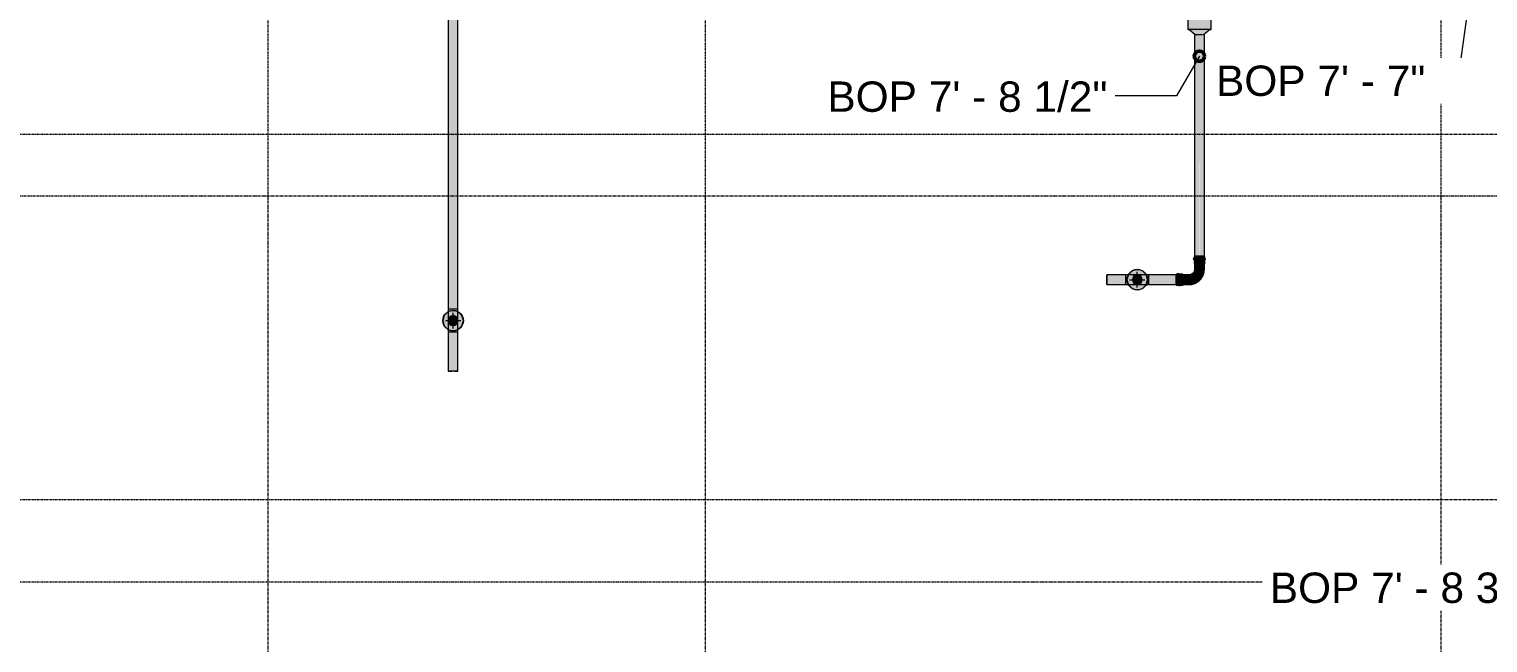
# Model space of a CAD drawing. Header units: inches. Extents: x -3679 to 241, y -496 to 1784.
# Drawn here: x -2487.4 to -2203.9, y 465.2 to 584.4 of the extents above; entities that cross this region are included whole.
import ezdxf

# ---------------------------------------------------------------- set-up
doc = ezdxf.new("R2010")
doc.units = ezdxf.units.IN
doc.header["$MEASUREMENT"] = 0
doc.linetypes.add('Grid Line', pattern=[0.875, 0.5, -0.125, 0.125, -0.125])
for name, color, linetype, lineweight in [('A-ANNO-NOTE', 250, 'Continuous', 9), ('G-ANNO-DIMS', 251, 'Continuous', 9), ('P-PIPE', 1, 'Continuous', 9), ('P-PIPE-CNTR', 1, 'Continuous', 9), ('S-GRID', 8, 'Continuous', 9)]:
    doc.layers.add(name, color=color, linetype=linetype, lineweight=lineweight)
doc.styles.add('Arial_1', font='arial.ttf', dxfattribs={"height": 5.901198})

# ---------------------------------------------------------------- blocks, each defined once
blk = doc.blocks.new('Victaulic-VicPress316-Elbow 90-45deg Style P568_P571 - Standard-1106465-LOWER PARKING')
at = {"layer": 'P-PIPE'}
for points in [[(-2258.85, 539.59), (-2258.78, 539.65), (-2258.71, 539.73), (-2258.69, 539.75), (-2258.85, 539.92), (-2260.23, 539.92), (-2260.97, 539.92), (-2261.02, 539.88), (-2261.11, 539.78), (-2261.14, 539.75), (-2260.97, 539.59), (-2259.58, 539.59), (-2258.92, 539.59)], [(-2260.97, 539.03), (-2259.58, 539.04), (-2258.85, 539.03), (-2258.85, 539.59), (-2260.23, 539.59), (-2260.97, 539.59), (-2260.97, 539.03)], [(-2258.96, 538.81), (-2258.94, 538.85), (-2258.92, 538.86), (-2258.88, 538.91), (-2258.85, 539.03), (-2260.23, 539.04), (-2260.97, 539.03), (-2260.89, 538.85), (-2260.86, 538.82), (-2260.83, 538.85), (-2260.66, 538.82), (-2260.56, 538.84), (-2260.25, 538.82), (-2260.19, 538.82), (-2260.07, 538.83), (-2259.84, 538.84), (-2259.53, 538.83), (-2259.42, 538.85), (-2259.13, 538.82), (-2259.02, 538.84), (-2258.96, 538.82)], [(-2260.86, 537.76), (-2260.52, 537.76), (-2259.91, 537.76), (-2259.92, 538.84), (-2260.25, 538.82), (-2260.39, 538.85), (-2260.5, 538.84), (-2260.58, 538.84), (-2260.68, 538.82), (-2260.83, 538.85), (-2260.86, 538.81), (-2260.86, 537.76)], [(-2258.96, 537.76), (-2258.97, 538.82), (-2259.02, 538.84), (-2259.19, 538.82), (-2259.24, 538.84), (-2259.53, 538.83), (-2259.63, 538.82), (-2259.76, 538.83), (-2259.91, 538.84), (-2259.91, 537.76), (-2258.96, 537.76)], [(-2258.77, 539.84), (-2258.8, 539.88), (-2258.85, 539.92), (-2258.78, 539.85)], [(-2263.92, 534.52), (-2263.76, 534.68), (-2263.75, 536.08), (-2263.76, 536.8), (-2263.79, 536.86), (-2263.9, 536.94), (-2263.92, 536.97), (-2264.09, 536.8), (-2264.08, 535.42), (-2264.08, 534.68), (-2264.05, 534.63), (-2263.95, 534.54)], [(-2263.75, 534.68), (-2263.2, 534.68), (-2263.2, 536.08), (-2263.2, 536.8), (-2263.76, 536.8), (-2263.75, 535.42), (-2263.76, 534.68)], [(-2263.2, 534.68), (-2263.03, 534.75), (-2262.98, 534.79), (-2263.02, 534.83), (-2262.98, 535), (-2263, 535.1), (-2262.99, 535.41), (-2262.98, 535.47), (-2262.99, 535.58), (-2263, 535.82), (-2262.99, 536.12), (-2263.01, 536.23), (-2262.98, 536.52), (-2263.01, 536.64), (-2263.01, 536.71), (-2263.03, 536.73), (-2263.08, 536.77), (-2263.2, 536.8), (-2263.2, 535.42), (-2263.2, 534.71)], [(-2261.92, 535.75), (-2261.15, 535.9), (-2260.5, 536.34), (-2260.06, 537), (-2259.91, 537.76), (-2260.86, 537.76), (-2261, 537.23), (-2261.4, 536.83), (-2261.93, 536.68), (-2261.92, 535.9)], [(-2261.93, 534.79), (-2261.62, 534.85), (-2261.2, 534.91), (-2260.76, 535.04), (-2260.45, 535.22), (-2259.91, 535.61), (-2259.82, 535.68), (-2259.54, 536.1), (-2259.36, 536.34), (-2259.19, 536.62), (-2259.08, 537.03), (-2258.98, 537.76), (-2259.91, 537.76), (-2259.91, 537.76), (-2260.06, 536.99), (-2260.5, 536.34), (-2261.15, 535.9), (-2261.92, 535.75), (-2261.93, 534.81)], [(-2263.84, 534.6), (-2263.79, 534.63), (-2263.76, 534.68), (-2263.83, 534.61)], [(-2262.92, 534.79), (-2261.93, 534.81), (-2261.92, 535.14), (-2261.92, 535.75), (-2263, 535.74), (-2262.99, 535.41), (-2263.01, 535.26), (-2263, 535.2), (-2263, 535.07), (-2262.98, 534.97), (-2263.01, 534.82), (-2262.98, 534.79)], [(-2261.68, 534.84), (-2261.19, 534.91), (-2261.22, 534.91), (-2261.66, 534.85)]]:
    blk.add_hatch(color=256, dxfattribs=at).paths.add_polyline_path(points, flags=0)
h = blk.add_hatch(color=256, dxfattribs=at)
h.paths.add_polyline_path([(-2258.85, 539.92), (-2258.85, 540.29), (-2259.58, 540.3), (-2259.58, 539.92), (-2258.92, 539.92)], flags=0)
h.paths.add_polyline_path([(-2260.97, 539.92), (-2259.91, 539.92), (-2259.91, 540.3), (-2260.97, 540.29), (-2260.97, 539.92)], flags=0)
h.paths.add_polyline_path([(-2259.58, 539.92), (-2259.58, 540.3), (-2259.91, 540.3), (-2259.91, 539.92), (-2259.73, 539.92)], flags=0)
h = blk.add_hatch(color=256, dxfattribs=at)
h.paths.add_polyline_path([(-2264.09, 534.68), (-2264.08, 535.42), (-2264.46, 535.42), (-2264.46, 534.68)], flags=0)
h.paths.add_polyline_path([(-2264.08, 535.42), (-2264.09, 536.8), (-2264.46, 536.8), (-2264.46, 535.42)], flags=0)
h = blk.add_hatch(color=256, dxfattribs=at)
h.paths.add_polyline_path([(-2261.92, 536.22), (-2261.93, 536.69), (-2262.99, 536.68), (-2263.01, 536.63), (-2262.99, 536.47), (-2263, 536.41), (-2263.01, 536.22), (-2261.92, 536.22)], flags=0)
h.paths.add_polyline_path([(-2263, 535.75), (-2261.92, 535.75), (-2261.92, 536.22), (-2263.01, 536.21), (-2262.99, 536.12), (-2262.98, 536.03), (-2262.99, 535.9), (-2263, 535.76)], flags=0)
for p, q in [((-2260.97, 540.29), (-2260.97, 539.92)), ((-2260.97, 539.59), (-2260.97, 539.03)), ((-2260.97, 539.03), (-2260.86, 538.81)), ((-2260.86, 538.88), (-2260.86, 537.76)), ((-2258.96, 537.76), (-2258.96, 538.86)), ((-2258.93, 538.84), (-2258.96, 538.81)), ((-2258.85, 539.03), (-2258.93, 538.84)), ((-2258.85, 539.92), (-2258.85, 540.29)), ((-2258.85, 539.03), (-2258.85, 539.59)), ((-2264.09, 536.8), (-2264.46, 536.8)), ((-2263.2, 536.8), (-2263.76, 536.8)), ((-2263.2, 536.8), (-2262.98, 536.69)), ((-2261.93, 536.69), (-2263.03, 536.69)), ((-2264.46, 534.68), (-2264.09, 534.68)), ((-2263.76, 534.68), (-2263.2, 534.68)), ((-2263.2, 534.68), (-2263.01, 534.77)), ((-2263.04, 534.79), (-2261.93, 534.79)), ((-2263.01, 534.77), (-2262.98, 534.79))]:
    blk.add_line(p, q, dxfattribs=at)
at = {"layer": 'P-PIPE', "flags": 128}
for points in [[(-2258.74, 539.64), (-2258.83, 539.92), (-2258.85, 539.92), (-2258.85, 539.92), (-2258.86, 539.92), (-2258.87, 539.92), (-2258.88, 539.92), (-2258.89, 539.92), (-2258.9, 539.92), (-2258.92, 539.92), (-2258.93, 539.92), (-2258.95, 539.92), (-2258.97, 539.92), (-2258.99, 539.92), (-2259.01, 539.92), (-2259.03, 539.92), (-2259.06, 539.92), (-2259.08, 539.92), (-2259.11, 539.92), (-2259.14, 539.92), (-2259.17, 539.92), (-2259.2, 539.92), (-2259.23, 539.92), (-2259.27, 539.92), (-2259.3, 539.92), (-2259.34, 539.92), (-2259.37, 539.92), (-2259.41, 539.92), (-2259.45, 539.92), (-2259.48, 539.92), (-2259.52, 539.92), (-2259.56, 539.92), (-2259.6, 539.92), (-2259.64, 539.92), (-2259.69, 539.92), (-2259.73, 539.92), (-2259.77, 539.92), (-2259.81, 539.92), (-2259.85, 539.92), (-2259.9, 539.92), (-2259.94, 539.92), (-2259.98, 539.92), (-2260.02, 539.92), (-2260.06, 539.92), (-2260.11, 539.92), (-2260.15, 539.92), (-2260.19, 539.92), (-2260.23, 539.92), (-2260.27, 539.92), (-2260.31, 539.92), (-2260.35, 539.92), (-2260.39, 539.92), (-2260.42, 539.92), (-2260.46, 539.92), (-2260.5, 539.92), (-2260.53, 539.92), (-2260.57, 539.92), (-2260.6, 539.92), (-2260.63, 539.92), (-2260.66, 539.92), (-2260.69, 539.92), (-2260.72, 539.92), (-2260.75, 539.92), (-2260.77, 539.92), (-2260.8, 539.92), (-2260.82, 539.92), (-2260.84, 539.92), (-2260.86, 539.92), (-2260.88, 539.92), (-2260.89, 539.92), (-2260.91, 539.92), (-2260.92, 539.92), (-2260.94, 539.92), (-2260.95, 539.92), (-2260.96, 539.92), (-2260.96, 539.92), (-2260.97, 539.92), (-2260.98, 539.92), (-2261, 539.92), (-2261.09, 539.87)], [(-2260.93, 539.59), (-2260.94, 539.59), (-2260.95, 539.59), (-2260.96, 539.59), (-2260.97, 539.59), (-2260.97, 539.59), (-2260.98, 539.59), (-2261.01, 539.59), (-2261.09, 539.87)], [(-2258.74, 539.64), (-2258.84, 539.59), (-2258.85, 539.59), (-2258.86, 539.59), (-2258.86, 539.59), (-2258.87, 539.59), (-2258.88, 539.59), (-2258.89, 539.59)], [(-2264.04, 536.92), (-2264.09, 536.82), (-2264.09, 536.81), (-2264.09, 536.8), (-2264.09, 536.79), (-2264.09, 536.78), (-2264.09, 536.77), (-2264.09, 536.76)], [(-2263.8, 534.57), (-2263.76, 534.67), (-2263.76, 534.68), (-2263.76, 534.69), (-2263.76, 534.69), (-2263.76, 534.7), (-2263.76, 534.71), (-2263.76, 534.72), (-2263.76, 534.74), (-2263.76, 534.75), (-2263.76, 534.77), (-2263.76, 534.79), (-2263.75, 534.8), (-2263.75, 534.83), (-2263.75, 534.85), (-2263.75, 534.87), (-2263.75, 534.9), (-2263.75, 534.92), (-2263.75, 534.95), (-2263.75, 534.98), (-2263.75, 535.01), (-2263.75, 535.04), (-2263.75, 535.07), (-2263.75, 535.1), (-2263.75, 535.14), (-2263.75, 535.17), (-2263.75, 535.21), (-2263.75, 535.25), (-2263.75, 535.29), (-2263.75, 535.32), (-2263.75, 535.36), (-2263.75, 535.4), (-2263.75, 535.44), (-2263.75, 535.48), (-2263.75, 535.53), (-2263.75, 535.57), (-2263.75, 535.61), (-2263.75, 535.65), (-2263.75, 535.69), (-2263.75, 535.74), (-2263.75, 535.78), (-2263.75, 535.82), (-2263.75, 535.86), (-2263.75, 535.91), (-2263.75, 535.95), (-2263.75, 535.99), (-2263.75, 536.03), (-2263.75, 536.07), (-2263.75, 536.11), (-2263.75, 536.15), (-2263.75, 536.19), (-2263.75, 536.23), (-2263.75, 536.26), (-2263.75, 536.3), (-2263.75, 536.34), (-2263.75, 536.37), (-2263.75, 536.4), (-2263.75, 536.44), (-2263.75, 536.47), (-2263.75, 536.5), (-2263.75, 536.53), (-2263.75, 536.56), (-2263.75, 536.58), (-2263.75, 536.61), (-2263.75, 536.63), (-2263.75, 536.65), (-2263.75, 536.68), (-2263.76, 536.69), (-2263.76, 536.71), (-2263.76, 536.73), (-2263.76, 536.74), (-2263.76, 536.76), (-2263.76, 536.77), (-2263.76, 536.78), (-2263.76, 536.79), (-2263.76, 536.8), (-2263.76, 536.8), (-2263.76, 536.81), (-2263.76, 536.84), (-2264.04, 536.92)], [(-2261.17, 537.01), (-2261.2, 536.98), (-2261.23, 536.95), (-2261.26, 536.93), (-2261.3, 536.9), (-2261.33, 536.87), (-2261.37, 536.85), (-2261.4, 536.83), (-2261.44, 536.81), (-2261.48, 536.79), (-2261.52, 536.77), (-2261.56, 536.76), (-2261.6, 536.74), (-2261.64, 536.73), (-2261.68, 536.72), (-2261.72, 536.71), (-2261.76, 536.71), (-2261.81, 536.7), (-2261.85, 536.7), (-2261.89, 536.69), (-2261.93, 536.69)], [(-2260.86, 537.76), (-2260.86, 537.72), (-2260.86, 537.67), (-2260.87, 537.63), (-2260.88, 537.59), (-2260.88, 537.55), (-2260.89, 537.51), (-2260.9, 537.46), (-2260.92, 537.42), (-2260.93, 537.38), (-2260.95, 537.34), (-2260.96, 537.3), (-2260.98, 537.27), (-2261, 537.23), (-2261.02, 537.19), (-2261.05, 537.16), (-2261.07, 537.12), (-2261.1, 537.09), (-2261.13, 537.06), (-2261.15, 537.02), (-2261.17, 537.01)], [(-2259.82, 535.68), (-2259.73, 535.76), (-2259.66, 535.85), (-2259.58, 535.94), (-2259.51, 536.04), (-2259.44, 536.14), (-2259.38, 536.24), (-2259.32, 536.34), (-2259.27, 536.45), (-2259.22, 536.55), (-2259.17, 536.66), (-2259.13, 536.77), (-2259.09, 536.89), (-2259.06, 537), (-2259.03, 537.12), (-2259.01, 537.23), (-2258.99, 537.35), (-2258.98, 537.47), (-2258.97, 537.59), (-2258.96, 537.7), (-2258.96, 537.76)], [(-2264.09, 534.73), (-2264.09, 534.72), (-2264.09, 534.71), (-2264.09, 534.7), (-2264.09, 534.69), (-2264.09, 534.68), (-2264.09, 534.67), (-2264.08, 534.65), (-2263.8, 534.57)], [(-2261.93, 534.79), (-2261.81, 534.8), (-2261.69, 534.8), (-2261.57, 534.81), (-2261.45, 534.83), (-2261.34, 534.85), (-2261.22, 534.88), (-2261.11, 534.91), (-2260.99, 534.94), (-2260.88, 534.98), (-2260.77, 535.03), (-2260.66, 535.08), (-2260.56, 535.13), (-2260.45, 535.19), (-2260.35, 535.25), (-2260.25, 535.31), (-2260.16, 535.38), (-2260.06, 535.45), (-2259.97, 535.53), (-2259.88, 535.61), (-2259.82, 535.68)]]:
    blk.add_lwpolyline(points, dxfattribs=at)
at = {"layer": 'P-PIPE'}
for centre, major_axis, ratio, start_param, end_param in [((-2259.91, 540.29), (1.06, 0), 0.004167, 0, 3.137484), ((-2259.91, 539.92), (1.06, 0), 0.004167, 0, 3.137484), ((-2259.91, 539.59), (1.06, 0), 0.004167, 0, 3.137484), ((-2259.91, 538.81), (0.95, 0), 0.004167, 2.482316, 2.509165), ((-2259.91, 538.81), (0.95, 0), 0.004167, 1.880847, 1.90158), ((-2259.91, 538.81), (0.95, 0), 0.004167, 1.231795, 1.252528), ((-2259.91, 538.81), (0.95, 0), 0.004167, 0.62421, 0.651059), ((-2264.46, 535.74), (0, 1.06), 0.004109, 3.145759, 6.283185), ((-2264.46, 535.74), (0, 1.06), 0.004109, 0.004167, 0.338476), ((-2264.09, 535.74), (0, 1.06), 0.004109, 3.145759, 6.283185), ((-2263.76, 535.74), (0, 1.06), 0.004109, 3.145759, 6.283185), ((-2262.98, 535.74), (0, 0.95), 0.004109, 5.632184, 5.659033), ((-2262.98, 535.74), (0, 0.95), 0.004109, 5.030715, 5.051448), ((-2264.46, 535.74), (0, 1.06), 0.004109, 2.800859, 2.899607), ((-2262.98, 535.74), (0, 0.95), 0.004109, 4.381663, 4.402396), ((-2262.98, 535.74), (0, 0.95), 0.004109, 3.774078, 3.800927)]:
    blk.add_ellipse(centre, major_axis=major_axis, ratio=ratio, start_param=start_param, end_param=end_param, dxfattribs=at)

msp = doc.modelspace()

# ---------------------------------------------------------------- hatches: boundary and pattern name
at = {"layer": 'A-ANNO-NOTE'}
for points in [[(-2272, 533.74), (-2271, 534.01), (-2270.27, 534.74), (-2270, 535.74), (-2270.27, 536.74), (-2271, 537.47), (-2272, 537.74), (-2273, 537.47), (-2273.73, 536.74), (-2274, 535.74), (-2273.73, 534.74), (-2273, 534.01)], [(-2405, 525.78), (-2404, 526.05), (-2403.27, 526.78), (-2403, 527.78), (-2403.27, 528.78), (-2404, 529.51), (-2405, 529.78), (-2406, 529.51), (-2406.73, 528.78), (-2407, 527.78), (-2406.73, 526.78), (-2406, 526.05)]]:
    msp.add_hatch(color=256, dxfattribs=at).paths.add_polyline_path(points, flags=0)
h = msp.add_hatch(color=256, dxfattribs=at)
edge = h.paths.add_edge_path(flags=0)
edge.add_arc((-2272, 535.74), 2, 0, 360)
h = msp.add_hatch(color=256, dxfattribs=at)
edge = h.paths.add_edge_path(flags=0)
edge.add_arc((-2405, 527.78), 2, 0, 360)
at = {"layer": 'P-PIPE'}
for points in [[(-2405.95, 530.03), (-2405.48, 530.03), (-2405, 530.03), (-2405, 629.54), (-2405.95, 629.54), (-2405.95, 530.03)], [(-2257.66, 584.36), (-2257.66, 586.24), (-2257.99, 586.58), (-2259.91, 588.5), (-2262.16, 586.24), (-2262.16, 584.36), (-2261.5, 584.37), (-2257.96, 584.36), (-2257.7, 584.36)], [(-2261.97, 584.36), (-2261.97, 584.36), (-2260.78, 584.37), (-2257.85, 584.36), (-2257.85, 584.36), (-2258.06, 584.36), (-2261.03, 584.37), (-2261.97, 584.36)], [(-2260.73, 583.33), (-2259.09, 583.34), (-2257.85, 584.36), (-2259.04, 584.37), (-2261.97, 584.36), (-2260.73, 583.33)], [(-2260.86, 540.29), (-2259.91, 540.3), (-2259.91, 583.33), (-2260.86, 583.33), (-2260.86, 540.29)], [(-2258.96, 540.29), (-2258.96, 583.33), (-2259.44, 583.33), (-2259.91, 583.33), (-2259.9, 540.3), (-2258.99, 540.3)], [(-2274.24, 535.74), (-2274.24, 536.69), (-2277.91, 536.69), (-2277.91, 536.22), (-2277.91, 535.74), (-2274.49, 535.74)], [(-2272, 534.79), (-2271.75, 534.83), (-2271.53, 534.92), (-2271.33, 535.07), (-2271.18, 535.27), (-2271.08, 535.5), (-2271.05, 535.74), (-2271.08, 535.99), (-2271.18, 536.22), (-2271.33, 536.41), (-2271.53, 536.57), (-2271.75, 536.66), (-2272, 536.69), (-2272.25, 536.66), (-2272.48, 536.57), (-2272.67, 536.41), (-2272.82, 536.22), (-2272.92, 535.99), (-2272.95, 535.74), (-2272.92, 535.5), (-2272.82, 535.27), (-2272.67, 535.07), (-2272.48, 534.92), (-2272.25, 534.83)], [(-2266.07, 535.74), (-2264.46, 535.75), (-2264.46, 536.69), (-2269.76, 536.69), (-2269.75, 536.22), (-2269.75, 535.74)], [(-2277.91, 534.79), (-2274.24, 534.79), (-2274.24, 535.27), (-2274.24, 535.74), (-2277.91, 535.74), (-2277.91, 534.83)], [(-2269.75, 534.79), (-2264.46, 534.8), (-2264.46, 535.74), (-2269.75, 535.74), (-2269.76, 534.79)], [(-2405, 526.83), (-2404.75, 526.86), (-2404.53, 526.96), (-2404.33, 527.11), (-2404.18, 527.31), (-2404.08, 527.54), (-2404.05, 527.78), (-2404.08, 528.03), (-2404.18, 528.26), (-2404.33, 528.45), (-2404.53, 528.6), (-2404.75, 528.7), (-2405, 528.73), (-2405.25, 528.7), (-2405.48, 528.6), (-2405.67, 528.45), (-2405.82, 528.26), (-2405.92, 528.03), (-2405.95, 527.78), (-2405.92, 527.54), (-2405.82, 527.31), (-2405.67, 527.11), (-2405.48, 526.96), (-2405.25, 526.86)], [(-2405.95, 517.99), (-2405.48, 517.99), (-2405, 517.99), (-2405, 525.54), (-2405.95, 525.54), (-2405.95, 518.45)]]:
    msp.add_hatch(color=256, dxfattribs=at).paths.add_polyline_path(points, flags=0)
h = msp.add_hatch(color=256, dxfattribs=at)
h.paths.add_polyline_path([(-2404.33, 629.54), (-2404.33, 629.54), (-2404.33, 624.45)], flags=0)
h.paths.add_polyline_path([(-2404.05, 530.03), (-2404.05, 629.54), (-2404.53, 629.54), (-2405, 629.54), (-2405, 530.03), (-2404.07, 530.03)], flags=0)
h = msp.add_hatch(color=256, dxfattribs=at)
h.paths.add_polyline_path([(-2272, 536.69), (-2274.24, 536.69), (-2274.24, 536.22), (-2274.24, 535.74), (-2272.95, 535.75), (-2272.92, 536), (-2272.82, 536.22), (-2272.67, 536.42), (-2272.43, 536.58), (-2272.36, 536.62), (-2272.18, 536.68), (-2272, 536.69)], flags=0)
h.paths.add_polyline_path([(-2269.75, 535.74), (-2269.76, 536.69), (-2271.99, 536.69), (-2271.75, 536.66), (-2271.47, 536.53), (-2271.31, 536.4), (-2271.17, 536.2), (-2271.08, 535.99), (-2271.05, 535.74)], flags=0)
h = msp.add_hatch(color=256, dxfattribs=at)
h.paths.add_polyline_path([(-2272, 534.79), (-2271.75, 534.83), (-2271.52, 534.92), (-2271.33, 535.07), (-2271.17, 535.27), (-2271.08, 535.5), (-2271.05, 535.75), (-2271.08, 535.99), (-2271.18, 536.22), (-2271.33, 536.42), (-2271.53, 536.57), (-2271.76, 536.66), (-2272.01, 536.69), (-2272.25, 536.66), (-2272.48, 536.56), (-2272.67, 536.41), (-2272.82, 536.22), (-2272.92, 535.99), (-2272.95, 535.74), (-2272.92, 535.5), (-2272.82, 535.27), (-2272.67, 535.07), (-2272.47, 534.92), (-2272.25, 534.82), (-2272, 534.79)], flags=0)
h.paths.add_polyline_path([(-2272, 534.79), (-2272.25, 534.83), (-2272.48, 534.92), (-2272.67, 535.07), (-2272.82, 535.27), (-2272.92, 535.5), (-2272.95, 535.74), (-2272.92, 535.99), (-2272.82, 536.22), (-2272.67, 536.41), (-2272.47, 536.57), (-2272.25, 536.66), (-2271.99, 536.69), (-2271.75, 536.66), (-2271.52, 536.56), (-2271.33, 536.41), (-2271.17, 536.21), (-2271.08, 535.99), (-2271.05, 535.73), (-2271.08, 535.5), (-2271.18, 535.27), (-2271.33, 535.07), (-2271.53, 534.92), (-2271.76, 534.82)], flags=0)
h = msp.add_hatch(color=256, dxfattribs=at)
h.paths.add_polyline_path([(-2272.17, 534.79), (-2272, 534.79), (-2272.25, 534.82), (-2272.53, 534.96), (-2272.69, 535.09), (-2272.84, 535.3), (-2272.92, 535.5), (-2272.95, 535.74), (-2274.24, 535.74), (-2274.24, 534.79), (-2272.18, 534.79)], flags=0)
h.paths.add_polyline_path([(-2272, 534.79), (-2269.76, 534.79), (-2269.75, 535.27), (-2269.75, 535.74), (-2271.05, 535.73), (-2271.08, 535.49), (-2271.18, 535.27), (-2271.33, 535.07), (-2271.57, 534.9), (-2271.64, 534.86), (-2271.82, 534.81), (-2272, 534.79)], flags=0)
h = msp.add_hatch(color=256, dxfattribs=at)
h.paths.add_polyline_path([(-2405.95, 525.54), (-2405.48, 525.54), (-2405, 525.54), (-2405.01, 526.83), (-2405.25, 526.87), (-2405.48, 526.96), (-2405.67, 527.11), (-2405.84, 527.35), (-2405.88, 527.42), (-2405.93, 527.6), (-2405.95, 527.78), (-2405.95, 527.11)], flags=0)
h.paths.add_polyline_path([(-2405.95, 527.78), (-2405.92, 528.03), (-2405.79, 528.31), (-2405.65, 528.47), (-2405.46, 528.61), (-2405.24, 528.7), (-2405, 528.73), (-2405, 530.03), (-2405.95, 530.03), (-2405.95, 527.95)], flags=0)
h = msp.add_hatch(color=256, dxfattribs=at)
h.paths.add_polyline_path([(-2405, 526.83), (-2404.75, 526.86), (-2404.52, 526.96), (-2404.33, 527.11), (-2404.18, 527.31), (-2404.08, 527.54), (-2404.05, 527.79), (-2404.08, 528.03), (-2404.18, 528.26), (-2404.33, 528.46), (-2404.53, 528.61), (-2404.76, 528.7), (-2405.01, 528.73), (-2405.25, 528.7), (-2405.48, 528.6), (-2405.67, 528.45), (-2405.82, 528.25), (-2405.92, 528.02), (-2405.95, 527.78), (-2405.92, 527.53), (-2405.82, 527.3), (-2405.67, 527.11), (-2405.47, 526.96), (-2405.24, 526.86), (-2405, 526.83)], flags=0)
h.paths.add_polyline_path([(-2405, 526.83), (-2405.25, 526.87), (-2405.48, 526.96), (-2405.68, 527.11), (-2405.82, 527.31), (-2405.92, 527.54), (-2405.95, 527.78), (-2405.92, 528.03), (-2405.82, 528.26), (-2405.67, 528.45), (-2405.47, 528.6), (-2405.24, 528.7), (-2405, 528.73), (-2404.75, 528.7), (-2404.53, 528.6), (-2404.32, 528.45), (-2404.18, 528.26), (-2404.08, 528.02), (-2404.05, 527.78), (-2404.08, 527.53), (-2404.18, 527.31), (-2404.33, 527.11), (-2404.53, 526.96), (-2404.76, 526.86)], flags=0)
h = msp.add_hatch(color=256, dxfattribs=at)
h.paths.add_polyline_path([(-2404.05, 525.54), (-2404.05, 527.77), (-2404.08, 527.53), (-2404.21, 527.25), (-2404.35, 527.09), (-2404.56, 526.94), (-2404.75, 526.86), (-2405, 526.83), (-2405, 525.54), (-2404.08, 525.54)], flags=0)
h.paths.add_polyline_path([(-2404.75, 525.54), (-2404.75, 525.54), (-2404.75, 525.54)], flags=0)
h.paths.add_polyline_path([(-2404.05, 527.78), (-2404.05, 530.03), (-2404.53, 530.03), (-2405, 530.03), (-2404.99, 528.73), (-2404.75, 528.7), (-2404.52, 528.6), (-2404.33, 528.45), (-2404.16, 528.22), (-2404.12, 528.14), (-2404.07, 527.96), (-2404.05, 527.79)], flags=0)
h = msp.add_hatch(color=256, dxfattribs=at)
h.paths.add_polyline_path([(-2404.33, 525.54), (-2404.33, 525.54), (-2404.33, 518.45)], flags=0)
h.paths.add_polyline_path([(-2404.05, 517.99), (-2404.05, 525.54), (-2404.53, 525.54), (-2405, 525.54), (-2405, 517.99), (-2404.08, 517.99)], flags=0)

# ---------------------------------------------------------------- linework, layer by layer
at = {"layer": 'A-ANNO-NOTE'}
for p, q in [((-2273.73, 536.74), (-2274, 535.74)), ((-2273, 537.47), (-2273.73, 536.74)), ((-2272, 537.74), (-2273, 537.47)), ((-2271, 537.47), (-2272, 537.74)), ((-2270.27, 536.74), (-2271, 537.47)), ((-2270, 535.74), (-2270.27, 536.74)), ((-2274, 535.74), (-2273.73, 534.74)), ((-2273.73, 534.74), (-2273, 534.01)), ((-2273, 534.01), (-2272, 533.74)), ((-2272, 533.74), (-2271, 534.01)), ((-2271, 534.01), (-2270.27, 534.74)), ((-2270.27, 534.74), (-2270, 535.74)), ((-2406.73, 528.78), (-2407, 527.78)), ((-2407, 527.78), (-2406.73, 526.78)), ((-2406, 529.51), (-2406.73, 528.78)), ((-2405, 529.78), (-2406, 529.51)), ((-2404, 529.51), (-2405, 529.78)), ((-2403.27, 528.78), (-2404, 529.51)), ((-2403, 527.78), (-2403.27, 528.78)), ((-2403.27, 526.78), (-2403, 527.78)), ((-2406.73, 526.78), (-2406, 526.05)), ((-2406, 526.05), (-2405, 525.78)), ((-2405, 525.78), (-2404, 526.05)), ((-2404, 526.05), (-2403.27, 526.78))]:
    msp.add_line(p, q, dxfattribs=at)
for centre in [(-2272, 535.74), (-2405, 527.78)]:
    msp.add_circle(centre, 2, dxfattribs=at)
at = {"layer": 'G-ANNO-DIMS'}
for p, q in [((-2207.72, 588.49), (-2209.7, 574.55)), ((-2259.91, 579.18), (-2264.37, 571.47)), ((-2209.7, 574.55), (-2214.81, 574.55)), ((-2264.37, 571.47), (-2276.68, 571.47))]:
    msp.add_line(p, q, dxfattribs=at)
at = {"layer": 'P-PIPE'}
for p, q in [((-2405.95, 629.54), (-2405.95, 530.03)), ((-2404.05, 530.03), (-2404.05, 629.54)), ((-2262.16, 586.24), (-2262.16, 584.36)), ((-2260.72, 583.33), (-2261.97, 584.36)), ((-2257.85, 584.36), (-2259.1, 583.33)), ((-2257.66, 584.36), (-2257.66, 586.24)), ((-2260.86, 583.33), (-2260.86, 540.29)), ((-2258.96, 540.29), (-2258.96, 583.33)), ((-2274.24, 536.69), (-2277.91, 536.69)), ((-2269.76, 536.69), (-2274.24, 536.69)), ((-2264.46, 536.69), (-2269.76, 536.69)), ((-2277.91, 534.79), (-2274.24, 534.79)), ((-2274.24, 534.79), (-2269.76, 534.79)), ((-2269.76, 534.79), (-2264.46, 534.79)), ((-2405.95, 530.03), (-2405.95, 525.54)), ((-2404.05, 525.54), (-2404.05, 530.03)), ((-2405.95, 525.54), (-2405.95, 517.99)), ((-2404.05, 517.99), (-2404.05, 525.54))]:
    msp.add_line(p, q, dxfattribs=at)
for centre, radius, start, end in [((-2272, 535.74), 0.95, 0, 180), ((-2272, 536.22), 0.475, 270, 90), ((-2272, 535.74), 0.95, 180, 0), ((-2272, 535.27), 0.475, 90, 270), ((-2405, 527.78), 0.95, 0, 180), ((-2405, 527.78), 0.95, 180, 0), ((-2405, 527.31), 0.475, 90, 270), ((-2405, 528.26), 0.475, 270, 90)]:
    msp.add_arc(centre, radius, start, end, dxfattribs=at)
for centre, major_axis, ratio, start_param, end_param in [((-2259.91, 584.36), (2.25, 0), 0.004167, 0, 3.139509), ((-2259.91, 584.36), (2.25, 0), 0.004167, 3.141593, 3.537583), ((-2259.91, 584.36), (2.25, 0), 0.004167, 5.887255, 6.281102), ((-2259.91, 583.33), (0.95, 0), 0.004167, 1.570796, 3.141593), ((-2259.91, 583.33), (0.95, 0), 0.004167, 1.047198, 1.570796), ((-2259.91, 583.33), (0.95, 0), 0.004167, 0, 0.913179), ((-2277.91, 535.74), (0, 0.95), 0.004109, 0, 1.570796), ((-2277.91, 535.74), (0, 0.95), 0.004109, 4.712389, 6.283185), ((-2274.24, 535.74), (0, 0.951), 0.004109, 5.759587, 6.283185), ((-2274.24, 535.74), (0, 0.95), 0.004109, 5.498753, 5.759587), ((-2274.24, 535.74), (0, 0.951), 0.004109, 4.712389, 5.758405), ((-2274.24, 535.74), (0, 0.95), 0.004109, 5.236512, 5.497787), ((-2274.24, 535.74), (0, 0.95), 0.004109, 4.974421, 5.235988), ((-2274.24, 535.74), (0, 0.95), 0.004109, 4.712389, 4.974188), ((-2269.76, 535.74), (0, 0.951), 0.004109, 4.712389, 6.283185), ((-2269.76, 535.74), (0, 0.95), 0.004109, 5.498753, 5.759587), ((-2269.76, 535.74), (0, 0.95), 0.004109, 5.236512, 5.497787), ((-2269.76, 535.74), (0, 0.95), 0.004109, 4.974421, 5.235988), ((-2269.76, 535.74), (0, 0.95), 0.004109, 4.712389, 4.974188), ((-2277.91, 535.74), (0, 0.95), 0.004109, 1.570796, 3.141593), ((-2277.91, 535.74), (0, 0.95), 0.004109, 3.141593, 4.712389), ((-2274.24, 535.74), (0, 0.95), 0.004109, 4.45059, 4.712389), ((-2274.24, 535.74), (0, 0.951), 0.004109, 4.450806, 4.712389), ((-2274.24, 535.74), (0, 0.95), 0.004109, 4.18879, 4.450357), ((-2274.24, 535.74), (0, 0.951), 0.004109, 4.18924, 4.45059), ((-2274.24, 535.74), (0, 0.95), 0.004109, 3.926991, 4.188266), ((-2274.24, 535.74), (0, 0.951), 0.004109, 3.927731, 4.18879), ((-2274.24, 535.74), (0, 0.95), 0.004109, 3.665191, 3.926025), ((-2274.24, 535.74), (0, 0.951), 0.004109, 3.666373, 3.926991), ((-2274.24, 535.74), (0, 0.951), 0.004109, 3.405488, 3.665191), ((-2274.24, 535.74), (0, 0.951), 0.004109, 3.141593, 3.403392), ((-2269.76, 535.74), (0, 0.951), 0.004109, 3.141593, 4.712389), ((-2269.76, 535.74), (0, 0.95), 0.004109, 4.45059, 4.712389), ((-2269.76, 535.74), (0, 0.95), 0.004109, 4.18879, 4.450357), ((-2269.76, 535.74), (0, 0.95), 0.004109, 3.926991, 4.188266), ((-2269.76, 535.74), (0, 0.95), 0.004109, 3.665191, 3.926025), ((-2405, 530.03), (0.951, 0), 0.004167, 1.570796, 3.141593), ((-2405, 530.03), (0.95, 0), 0.004167, 2.35716, 2.617994), ((-2405, 530.03), (0.95, 0), 0.004167, 2.094919, 2.356194), ((-2405, 530.03), (0.95, 0), 0.004167, 1.832829, 2.094395), ((-2405, 530.03), (0.95, 0), 0.004167, 1.570796, 1.832596), ((-2405, 530.03), (0.951, 0), 0.004167, 0, 1.570796), ((-2405, 530.03), (0.95, 0), 0.004167, 1.308997, 1.570796), ((-2405, 530.03), (0.95, 0), 0.004167, 1.047198, 1.308764), ((-2405, 530.03), (0.95, 0), 0.004167, 0.785398, 1.046674), ((-2405, 530.03), (0.95, 0), 0.004167, 0.523599, 0.784433), ((-2405, 525.54), (0.951, 0), 0.004167, 2.879793, 3.141593), ((-2405, 525.54), (0.951, 0), 0.004167, 1.570796, 2.877697), ((-2405, 525.54), (0.95, 0), 0.004167, 2.35716, 2.617994), ((-2405, 525.54), (0.95, 0), 0.004167, 2.094919, 2.356194), ((-2405, 525.54), (0.95, 0), 0.004167, 1.832829, 2.094395), ((-2405, 525.54), (0.95, 0), 0.004167, 1.570796, 1.832596), ((-2405, 525.54), (0.95, 0), 0.004167, 1.308997, 1.570796), ((-2405, 525.54), (0.951, 0), 0.004167, 1.309214, 1.570796), ((-2405, 525.54), (0.95, 0), 0.004167, 1.047198, 1.308764), ((-2405, 525.54), (0.951, 0), 0.004167, 1.047647, 1.308997), ((-2405, 525.54), (0.95, 0), 0.004167, 0.785398, 1.046674), ((-2405, 525.54), (0.951, 0), 0.004167, 0.786138, 1.047198), ((-2405, 525.54), (0.95, 0), 0.004167, 0.523599, 0.784433), ((-2405, 525.54), (0.951, 0), 0.004167, 0.52478, 0.785398), ((-2405, 525.54), (0.951, 0), 0.004167, 0.263896, 0.523599), ((-2405, 525.54), (0.951, 0), 0.004167, 0, 0.261799), ((-2405, 517.99), (0.95, 0), 0.004167, 3.141593, 4.45059), ((-2405, 517.99), (0.95, 0), 0.004167, 1.570796, 3.141593), ((-2405, 517.99), (0.95, 0), 0.004167, 0, 1.570796), ((-2405, 517.99), (0.95, 0), 0.004167, 4.974188, 6.283185)]:
    msp.add_ellipse(centre, major_axis=major_axis, ratio=ratio, start_param=start_param, end_param=end_param, dxfattribs=at)
at = {"layer": 'P-PIPE-CNTR'}
for p, q in [((-2272, 534.24), (-2272, 537.24)), ((-2273.5, 535.74), (-2270.5, 535.74)), ((-2406.5, 527.78), (-2403.5, 527.78)), ((-2405, 526.28), (-2405, 529.28))]:
    msp.add_line(p, q, dxfattribs=at)
at = {"layer": 'S-GRID', "linetype": 'Grid Line'}
for p, q in [((-2441, 1771.74), (-2441, -484.26)), ((-2356, 1771.74), (-2356, -484.26)), ((-2213, 1771.74), (-2213, -484.26)), ((-3666.39, 564), (228, 564)), ((228, 552), (-3650.39, 552)), ((-3666.39, 493), (228, 493)), ((-3666.39, 477), (228, 477))]:
    msp.add_line(p, q, dxfattribs=at)

# ---------------------------------------------------------------- block references
at = {"layer": 'P-PIPE'}
msp.add_blockref('Victaulic-VicPress316-Elbow 90-45deg Style P568_P571 - Standard-1106465-LOWER PARKING', (0, 0), dxfattribs=at)

# ---------------------------------------------------------------- next in the draw order: texts
at = {"layer": 'G-ANNO-DIMS', "char_height": 5.9012, "attachment_point": 1, "line_spacing_factor": 0.938532, "style": 'Arial_1', "bg_fill": 3, "box_fill_scale": 1.25, "bg_fill_color": 0, "bg_fill_transparency": 0}
for s, insert, width in [('BOP 7\' - 7"', (-2256.69, 577.36), 48.456), ('BOP 7\' - 8 1/2"', (-2332.24, 574.27), 1.4210854715202e-13), ('BOP 7\' - 8 3/4"', (-2246.24, 478.82), 64.872)]:
    msp.add_mtext(s, dxfattribs=dict(at, insert=insert, width=width))

# ---------------------------------------------------------------- next in the draw order: linework, layer by layer
at = {"layer": 'G-ANNO-DIMS', "lineweight": 50}
msp.add_circle((-2259.91, 579.18), 1, dxfattribs=at)

doc.saveas('drawing.dxf')
